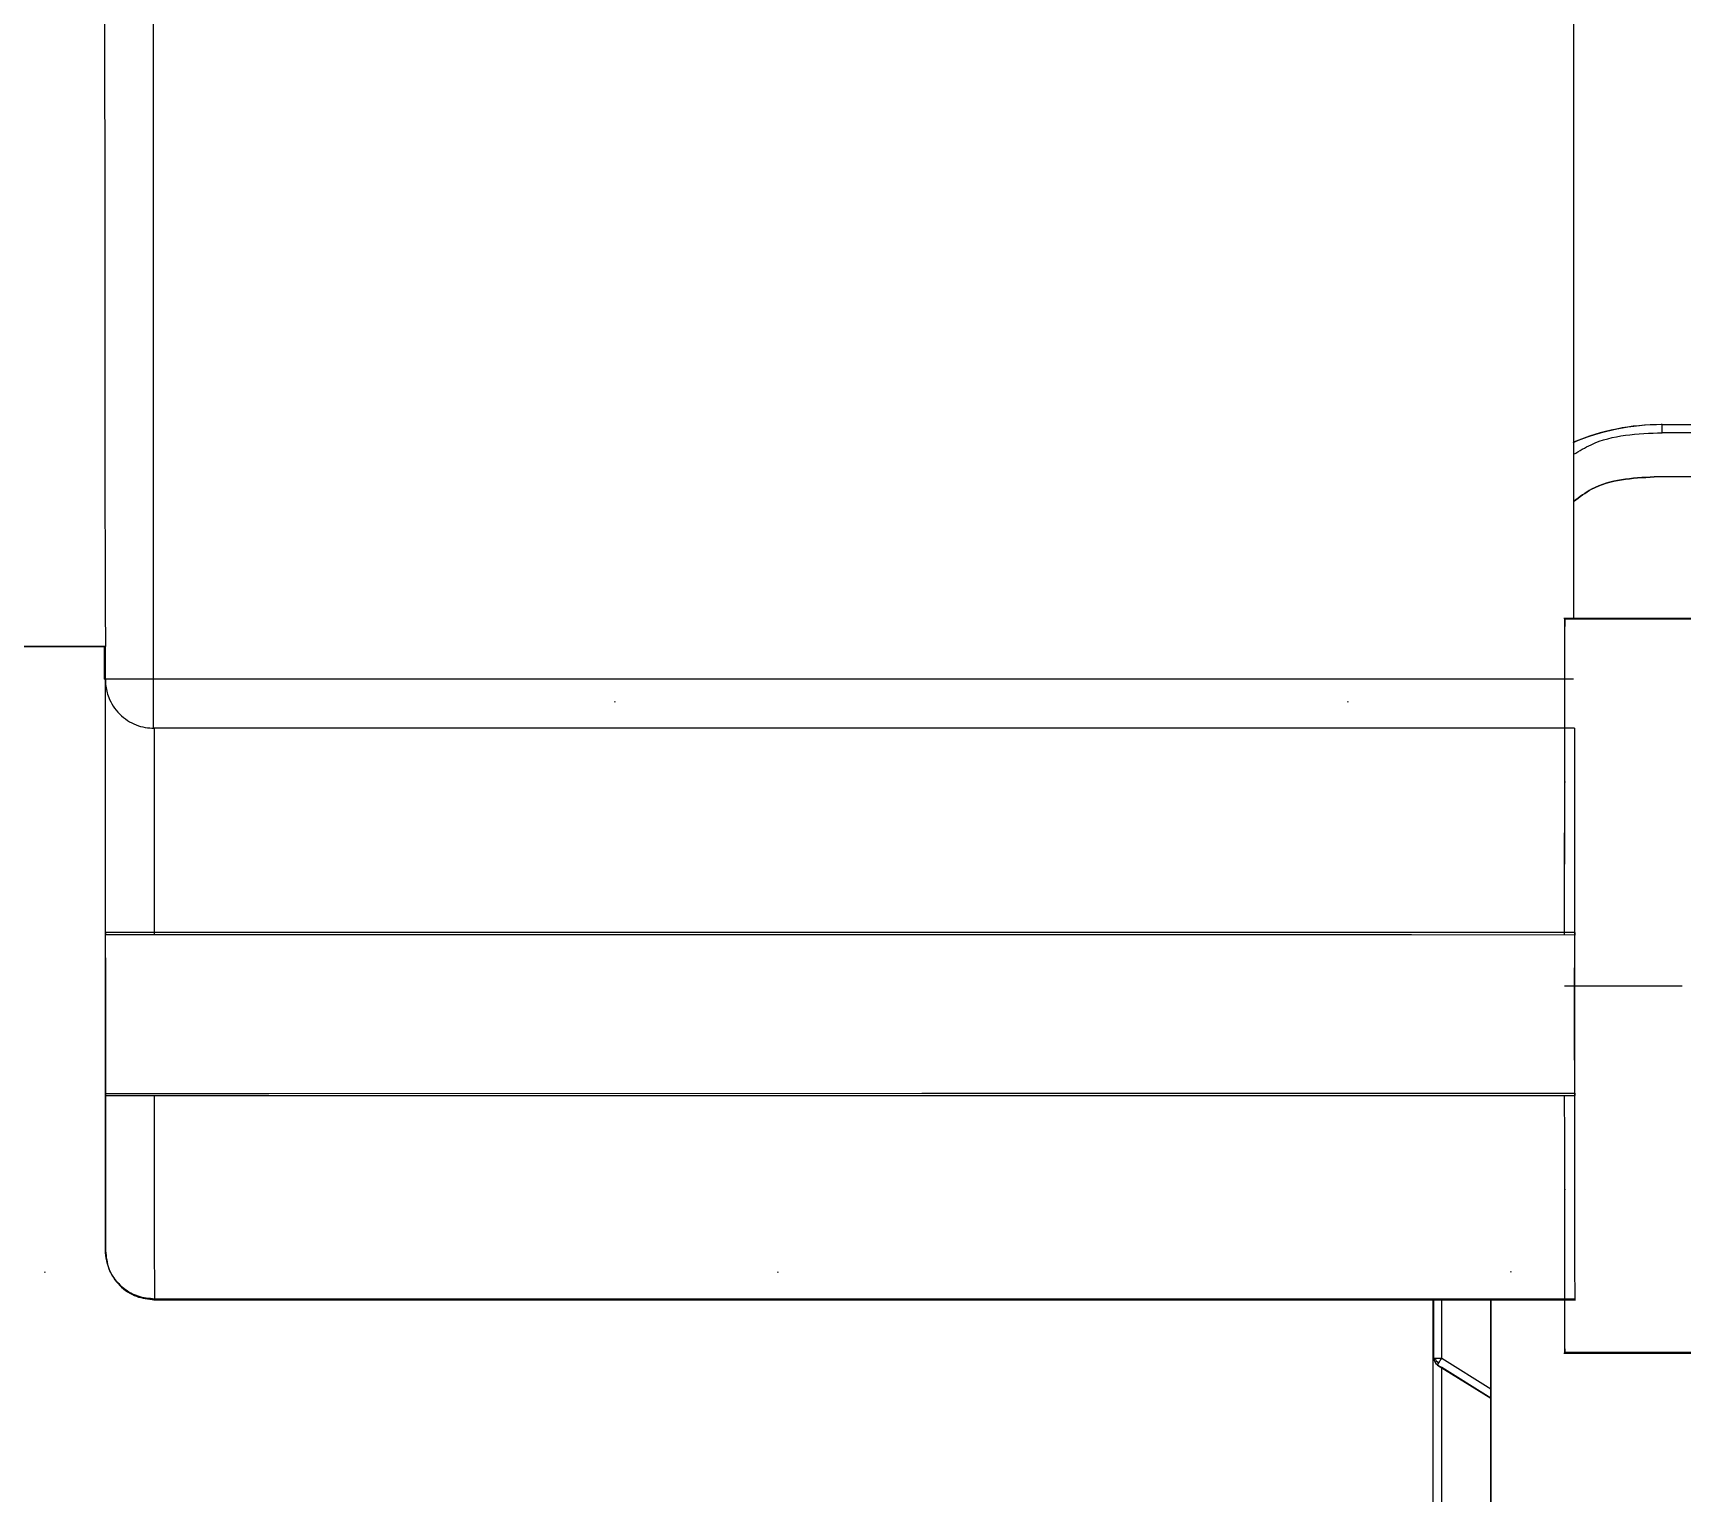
# Model space of a CAD drawing. Header units: millimetres. Extents: x -1 to 366, y 0 to 340.
# Drawn here: x 141.93 to 152.03, y 244.27 to 253.22 of the extents above; entities that cross this region are included whole.
import ezdxf

# ---------------------------------------------------------------- set-up
doc = ezdxf.new("R2010")
doc.units = ezdxf.units.MM
pattern_1 = [(45, (-418.589, -72.4933), (-2.245064, 2.245064), [])]

msp = doc.modelspace()

# ---------------------------------------------------------------- hatches: boundary and pattern name
at = {"linetype": 'Continuous', "lineweight": 18}
h = msp.add_hatch(dxfattribs=at)
h.set_pattern_fill('ANSI31', style=0)
h.set_pattern_definition(pattern_1)
edge = h.paths.add_edge_path(flags=0)
edge.add_line((155.37, 249.118), (155.37, 265.627))
edge.add_ellipse((-0.129, 267.372), major_axis=(-2090.982, 0), ratio=0.00083693, start_angle=94.220864, end_angle=94.264818, ccw=False)
edge.add_line((153.77, 265.627), (153.77, 249.118))
edge.add_ellipse((-0.129, 247.372), major_axis=(-2090.982, 0), ratio=0.00083693, start_angle=265.735182, end_angle=265.779136, ccw=False)
h = msp.add_hatch(dxfattribs=at)
h.set_pattern_fill('ANSI31', style=0)
h.set_pattern_definition(pattern_1)
edge = h.paths.add_edge_path(flags=0)
edge.add_line((242.648, 229.801), (242.657, 230.801))
edge.add_arc((241.657, 230.81), 1, 359.4791, 449.4791)
edge.add_line((241.667, 231.81), (161.33, 232.54))
edge.add_arc((161.421, 242.54), 10, 209.4753, 269.4791, ccw=False)
edge.add_line((152.716, 237.62), (142.915, 237.62))
edge.add_arc((142.915, 247.62), 10, 237.6002, 270, ccw=False)
edge.add_line((137.557, 239.176), (131.538, 242.996))
edge.add_arc((136.896, 251.439), 10, 201.9801, 237.6002, ccw=False)
edge.add_arc((126.696, 247.322), 1, 21.9801, 90)
edge.add_line((126.696, 248.322), (126.135, 248.322))
edge.add_arc((126.135, 247.322), 1, 90, 180)
edge.add_line((125.135, 247.322), (125.135, 244.059))
edge.add_line((125.135, 244.059), (152.616, 226.62))
edge.add_line((152.616, 226.62), (152.643, 229.619))
edge.add_line((152.643, 229.619), (241.639, 228.81))
edge.add_arc((241.648, 229.81), 1, 269.4791, 359.4791)
h = msp.add_hatch(dxfattribs=at)
h.set_pattern_fill('ANSI31', style=0)
h.set_pattern_definition(pattern_1)
edge = h.paths.add_edge_path(flags=0)
edge.add_line((155.37, 240.869), (155.37, 245.627))
edge.add_ellipse((-0.129, 247.372), major_axis=(-2090.982, 0), ratio=0.00083693, start_angle=94.220864, end_angle=94.264818, ccw=False)
edge.add_line((153.77, 245.627), (153.77, 240.869))
edge.add_line((153.77, 240.869), (155.37, 240.869))

# ---------------------------------------------------------------- linework, layer by layer
at = {"color": 7, "linetype": 'Continuous', "lineweight": 25}
for p, q in [((151.363, 265.13), (151.363, 249.63)), ((142.663, 249.257), (142.663, 256.457)), ((151.906, 250.817), (151.9, 250.817)), ((151.906, 250.817), (153.756, 250.817)), ((153.756, 250.767), (151.906, 250.767)), ((153.706, 250.497), (151.856, 250.497)), ((151.856, 250.497), (151.856, 250.497)), ((153.764, 249.63), (151.303, 249.63)), ((151.308, 248.625), (151.308, 249.627)), ((136.37, 249.457), (142.37, 249.457)), ((142.363, 249.257), (142.363, 249.458)), ((142.37, 249.457), (142.37, 249.458)), ((142.37, 247.692), (142.37, 249.458)), ((142.363, 249.257), (142.369, 249.257)), ((151.363, 249.257), (142.663, 249.257)), ((151.368, 248.957), (142.668, 248.957)), ((142.668, 248.957), (142.668, 247.692)), ((151.368, 248.957), (151.368, 247.707)), ((151.37, 247.707), (142.37, 247.707)), ((142.37, 247.707), (142.37, 247.692)), ((151.37, 247.707), (151.37, 247.69)), ((151.37, 246.723), (151.37, 247.69)), ((142.369, 247.551), (142.369, 247.207)), ((151.306, 247.38), (152.027, 247.38)), ((142.37, 246.721), (142.37, 246.707)), ((142.37, 245.762), (142.37, 246.721)), ((142.37, 246.707), (151.37, 246.707)), ((151.37, 246.723), (151.37, 246.707)), ((151.308, 245.133), (151.308, 246.135)), ((142.37, 245.757), (142.37, 245.762)), ((142.67, 245.457), (142.67, 245.461)), ((150.5, 245.461), (150.5, 243.277)), ((150.506, 245.1), (150.506, 245.461)), ((150.556, 245.1), (150.556, 245.461)), ((150.856, 245.461), (150.856, 243.197)), ((150.856, 244.912), (150.856, 245.461)), ((142.665, 245.457), (142.812, 245.457)), ((142.812, 245.457), (151.308, 245.457)), ((151.308, 245.457), (151.375, 245.457)), ((150.506, 245.1), (150.512, 245.1)), ((150.512, 245.1), (150.556, 245.1)), ((150.529, 245.057), (150.856, 244.853)), ((150.529, 245.057), (150.529, 245.057)), ((150.556, 245.1), (150.856, 244.912)), ((151.303, 245.13), (153.764, 245.13)), ((150.855, 244.853), (150.555, 245.041)), ((150.555, 243.852), (150.555, 245.041)), ((150.855, 244.021), (150.855, 244.853)), ((150.856, 244.853), (150.855, 244.853))]:
    msp.add_line(p, q, dxfattribs=at)
at = {"color": 7, "linetype": 'Continuous', "lineweight": 25, "flags": 128}
for points in [[(151.308, 249.627), (152.533, 249.627), (153.758, 249.627)], [(142.37, 249.458), (139.37, 249.458), (136.37, 249.458)], [(151.37, 247.69), (150.37, 247.691), (146.37, 247.691), (142.37, 247.692), (142.37, 247.692)], [(142.37, 246.721), (143.37, 246.721), (147.37, 246.722), (151.37, 246.723)], [(151.37, 245.461), (147.87, 245.461), (142.67, 245.461)], [(153.758, 245.133), (152.533, 245.133), (151.308, 245.133)]]:
    msp.add_lwpolyline(points, dxfattribs=at)
at = {"color": 7, "linetype": 'Continuous', "lineweight": 25}
for centre, radius, start, end in [((151.906, 249.417), 1.4, 90, 113.0093), ((151.9, 249.417), 1.4, 90, 112.5777), ((136.973, 250.78), 14.933, 359.952, 0.1439), ((150.556, 245.1), 0.05, 180, 238), ((150.568, 245.122), 0.0606, 201.4034, 239.257), ((147.945, 246.687), 3.055, 327.7645, 328.0394), ((105.775, 273.079), 52.803, 327.964, 328.0024)]:
    msp.add_arc(centre, radius, start, end, dxfattribs=at)
for points, knots in [([(142.363, 256.457), (142.363, 255.526), (142.364, 254.105), (142.365, 252.469), (142.365, 251.374), (142.366, 250.509), (142.368, 249.68), (142.369, 249.545), (142.37, 249.457)], [0, 0, 0, 0, 0.245573, 0.375141, 0.506139, 0.636262, 0.763292, 1, 1, 1, 1]), ([(151.363, 250.635), (151.398, 250.656), (151.56, 250.754), (151.754, 250.762), (151.906, 250.767)], [0, 0, 0, 0, 0.21545, 1, 1, 1, 1]), ([(151.856, 250.497), (151.721, 250.489), (151.54, 250.479), (151.399, 250.374), (151.363, 250.347)], [0, 0, 0, 0, 0.745928, 1, 1, 1, 1]), ([(151.363, 250.347), (151.399, 250.374), (151.54, 250.479), (151.721, 250.489), (151.856, 250.497)], [0, 0, 0, 0, 0.254, 1, 1, 1, 1]), ([(151.308, 249.627), (151.308, 249.629), (151.308, 249.64), (151.308, 249.546), (151.307, 249.275), (151.307, 248.983), (151.307, 248.62), (151.307, 248.33), (151.307, 248.152), (151.307, 248.124)], [0, 0, 0, 0, 0.040365, 0.333092, 0.490673, 0.651597, 0.812522, 0.970102, 1, 1, 1, 1]), ([(142.663, 249.257), (142.625, 249.257), (142.567, 249.257), (142.497, 249.257), (142.449, 249.257), (142.41, 249.257), (142.373, 249.257), (142.367, 249.257), (142.363, 249.257)], [0, 0, 0, 0, 0.239457, 0.368361, 0.5, 0.631639, 0.760543, 1, 1, 1, 1]), ([(142.369, 249.257), (142.369, 249.256), (142.369, 249.245), (142.371, 249.207), (142.388, 249.135), (142.436, 249.059), (142.501, 249.005), (142.555, 248.977), (142.611, 248.96), (142.65, 248.958), (142.668, 248.957)], [0, 0, 0, 0, 0.008578, 0.077758, 0.2762827, 0.5537996, 0.684136, 0.7982034, 0.9016675, 1, 1, 1, 1]), ([(142.663, 248.957), (142.663, 248.961), (142.663, 248.967), (142.663, 249.004), (142.663, 249.043), (142.663, 249.091), (142.663, 249.161), (142.663, 249.219), (142.663, 249.257)], [0, 0, 0, 0, 0.239457, 0.368361, 0.5, 0.631639, 0.760543, 1, 1, 1, 1]), ([(151.307, 247.689), (151.307, 247.74), (151.307, 247.876), (151.307, 248.071), (151.308, 248.27), (151.308, 248.433), (151.308, 248.583), (151.308, 248.64), (151.308, 248.627), (151.308, 248.625)], [0, 0, 0, 0, 0.0874497, 0.2324153, 0.3774043, 0.5223699, 0.6673589, 0.9338172, 1, 1, 1, 1]), ([(142.37, 246.707), (142.37, 246.713), (142.37, 246.724), (142.37, 246.786), (142.37, 246.851), (142.369, 246.931), (142.369, 247.047), (142.369, 247.207), (142.369, 247.366), (142.369, 247.483), (142.37, 247.563), (142.37, 247.627), (142.37, 247.69), (142.37, 247.7), (142.37, 247.707)], [0, 0, 0, 0, 0.119728, 0.18418, 0.25, 0.31582, 0.380272, 0.5, 0.619728, 0.68418, 0.75, 0.81582, 0.880272, 1, 1, 1, 1]), ([(151.37, 246.707), (151.37, 246.713), (151.37, 246.724), (151.37, 246.786), (151.37, 246.851), (151.369, 246.931), (151.369, 247.047), (151.369, 247.207), (151.369, 247.366), (151.369, 247.483), (151.37, 247.563), (151.37, 247.627), (151.37, 247.69), (151.37, 247.7), (151.37, 247.707)], [0, 0, 0, 0, 0.119728, 0.18418, 0.25, 0.31582, 0.380272, 0.5, 0.619728, 0.68418, 0.75, 0.81582, 0.880272, 1, 1, 1, 1]), ([(142.369, 247.207), (142.369, 247.024), (142.369, 246.744), (142.369, 246.406), (142.369, 246.174), (142.369, 245.987), (142.369, 245.806), (142.37, 245.776), (142.37, 245.757)], [0, 0, 0, 0, 0.239457, 0.368361, 0.5, 0.631639, 0.760543, 1, 1, 1, 1]), ([(142.668, 246.707), (142.668, 246.658), (142.668, 246.492), (142.669, 246.242), (142.669, 245.96), (142.669, 245.734), (142.669, 245.516), (142.67, 245.48), (142.67, 245.457)], [0, 0, 0, 0, 0.065826, 0.224158, 0.385851, 0.547543, 0.705875, 1, 1, 1, 1]), ([(151.308, 246.135), (151.308, 246.133), (151.308, 246.121), (151.308, 246.178), (151.308, 246.327), (151.308, 246.492), (151.308, 246.622), (151.307, 246.702), (151.307, 246.707)], [0, 0, 0, 0, 0.0853026, 0.4287389, 0.6155842, 0.8024596, 0.9893048, 1, 1, 1, 1]), ([(151.368, 246.707), (151.368, 246.658), (151.368, 246.492), (151.369, 246.242), (151.369, 245.96), (151.369, 245.733), (151.369, 245.522), (151.37, 245.446), (151.37, 245.459), (151.37, 245.461)], [0, 0, 0, 0, 0.062282, 0.21209, 0.365077, 0.518064, 0.667873, 0.946162, 1, 1, 1, 1]), ([(142.67, 245.461), (142.636, 245.464), (142.569, 245.471), (142.479, 245.522), (142.411, 245.598), (142.375, 245.683), (142.371, 245.739), (142.37, 245.762)], [0, 0, 0, 0, 0.213987, 0.427968, 0.642142, 0.856798, 1, 1, 1, 1]), ([(142.37, 245.757), (142.374, 245.719), (142.38, 245.661), (142.417, 245.591), (142.456, 245.543), (142.504, 245.504), (142.574, 245.467), (142.632, 245.461), (142.67, 245.457)], [0, 0, 0, 0, 0.239457, 0.368361, 0.5, 0.631639, 0.760543, 1, 1, 1, 1]), ([(151.307, 245.457), (151.307, 245.397), (151.308, 245.198), (151.308, 245.121), (151.308, 245.132), (151.308, 245.133)], [0, 0, 0, 0, 0.276363, 0.912309, 1, 1, 1, 1]), ([(150.555, 245.041), (150.55, 245.044), (150.541, 245.05), (150.533, 245.055), (150.529, 245.057)], [0, 0, 0, 0, 0.565472, 1, 1, 1, 1]), ([(150.856, 244.853), (150.856, 244.854), (150.856, 244.855), (150.856, 244.862), (150.856, 244.875), (150.856, 244.892), (150.856, 244.906), (150.856, 244.912)], [0, 0, 0, 0, 0.162587, 0.3427, 0.537642, 0.774297, 1, 1, 1, 1])]:
    msp.add_open_spline(points, degree=3, knots=knots, dxfattribs=at)

doc.saveas('drawing.dxf')
